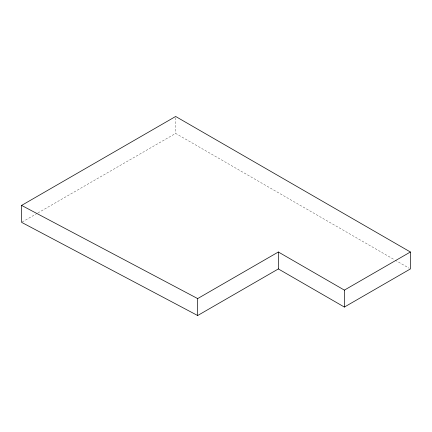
<?xml version="1.0" encoding="UTF-8"?>
<svg xmlns="http://www.w3.org/2000/svg" width="432" height="432" viewBox="0 0 432 432"><rect width="100%" height="100%" fill="white"/><g stroke="black" fill="none" stroke-linecap="round" stroke-linejoin="round"><path stroke-width="0.32" stroke-dasharray="2.16 1.62" d="M22.183 222.016L37.357 213.257M37.94 212.922L175.651 133.412L394.632 259.837M395.215 260.177L409.234 268.267M175.651 117.774L175.651 133.412"/><path stroke-width="0.65" d="M21.6 205.411L175.651 116.473L410.4 252.002L410.4 268.942L344.38 307.06L278.354 268.942L197.662 315.527L21.6 222.35L21.6 205.411L197.662 298.588L278.354 252.002L344.38 290.12L410.4 252.002M344.38 290.12L344.38 307.06M278.354 252.002L278.354 268.942M197.662 298.588L197.662 315.527"/></g></svg>
